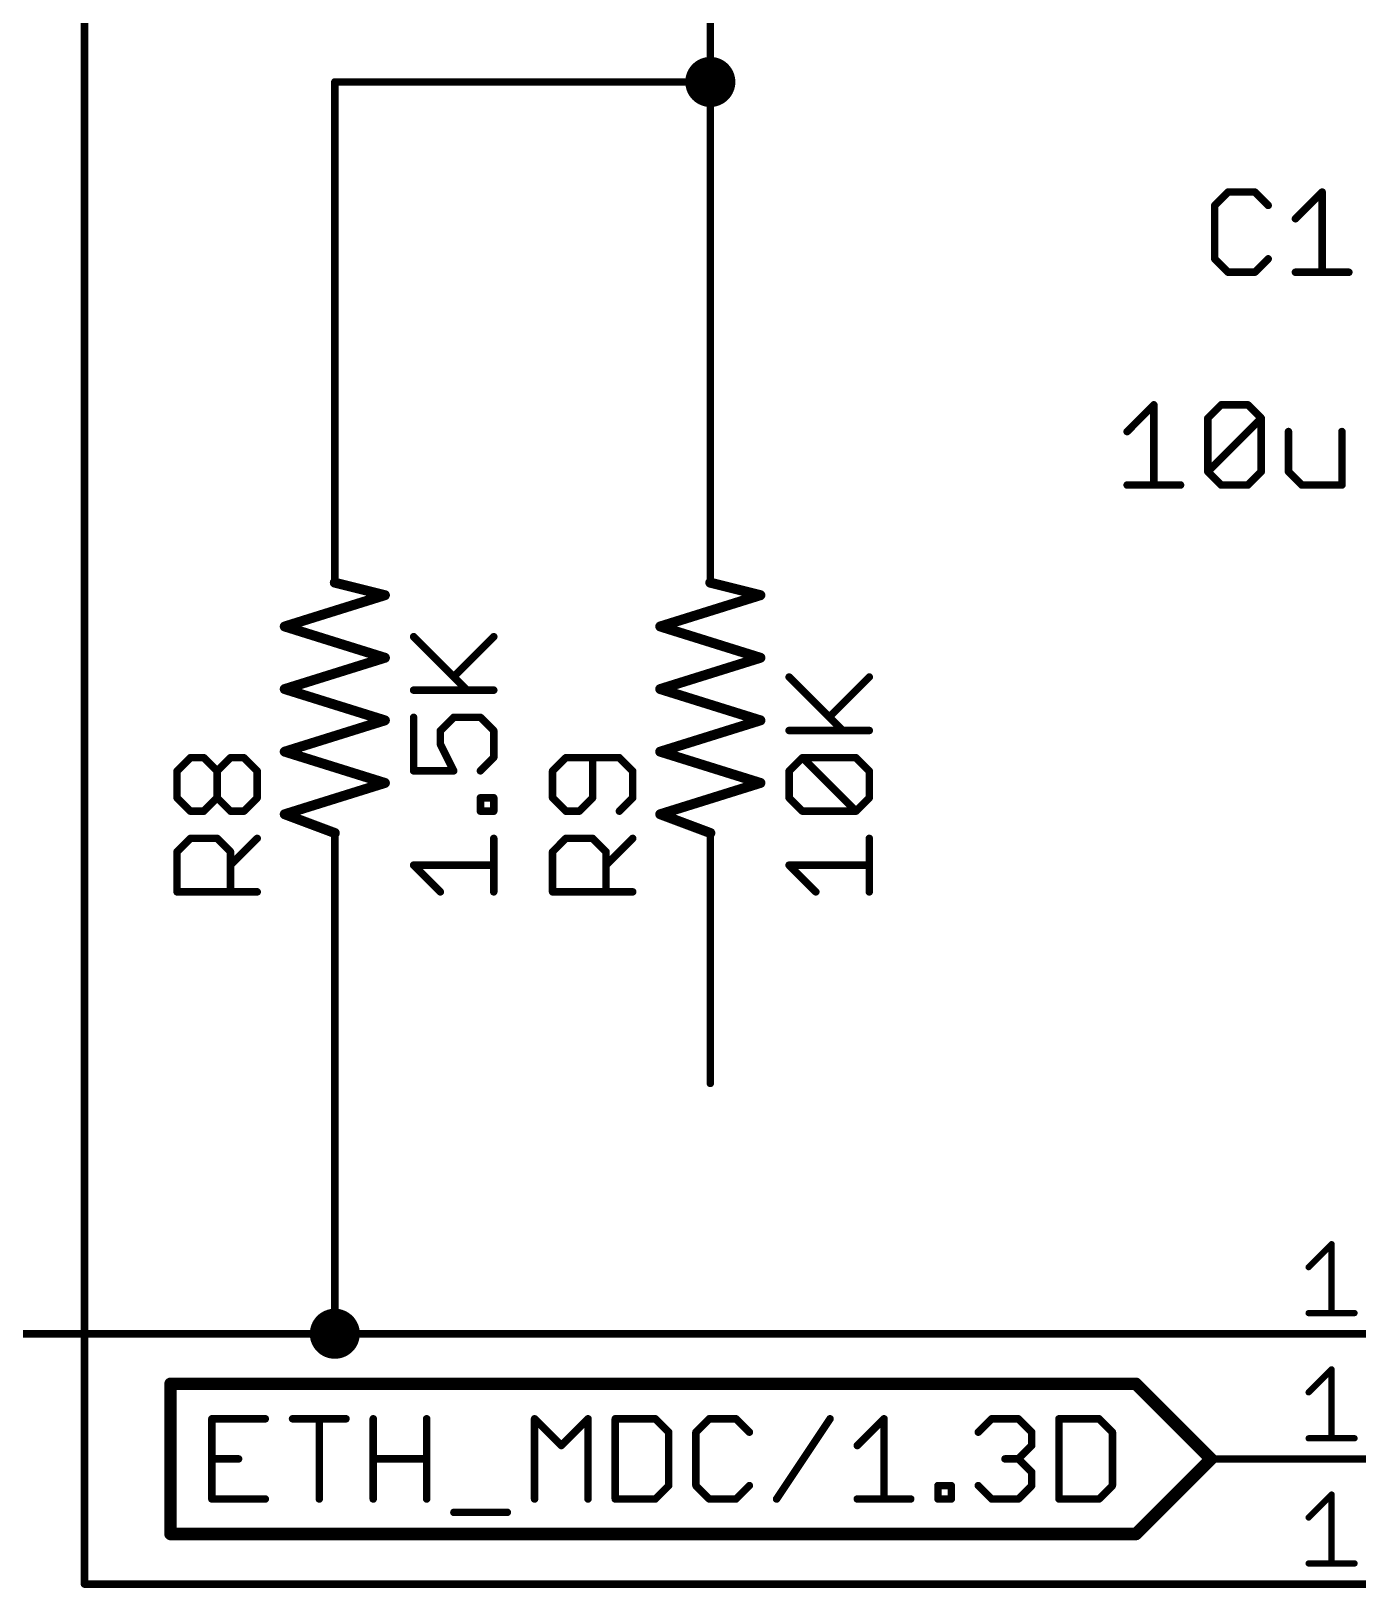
# Model space of a CAD drawing. Extents: x 0 to 388, y 0 to 261.
# Drawn here: x 70.04 to 96.96, y 208.2 to 239.79 of the extents above; entities that cross this region are included whole.
import ezdxf

# ---------------------------------------------------------------- set-up
doc = ezdxf.new("R2010")
doc.units = 0
for name, color, linetype in [('91', 94, 'CONTINUOUS'), ('94', 14, 'CONTINUOUS'), ('95', 251, 'CONTINUOUS'), ('96', 251, 'CONTINUOUS')]:
    doc.layers.add(name, color=color, linetype=linetype)

msp = doc.modelspace()

# ---------------------------------------------------------------- linework, layer by layer
at = {"layer": '91', "const_width": 0.1524}
for points in [[(83.82, 243.84), (83.82, 238.76)], [(71.12, 208.28), (71.12, 241.3)], [(83.82, 238.76), (76.2, 238.76)], [(76.2, 238.76), (76.2, 231.14)], [(83.82, 238.76), (83.82, 231.14)], [(76.2, 213.36), (76.2, 220.98)], [(83.82, 220.98), (83.82, 218.44)], [(76.2, 213.36), (68.58, 213.36)], [(96.52, 213.36), (76.2, 213.36)], [(96.52, 210.82), (93.98, 210.82)], [(96.52, 208.28), (71.12, 208.28)]]:
    msp.add_lwpolyline(points, dxfattribs=at)
at = {"layer": '91'}
for points, const_width in [([(83.82, 238.506, 1), (83.82, 239.014, 1), (83.82, 238.506)], 0.508), ([(76.2, 238.7981, 1), (76.2, 238.7219)], 0.0762), ([(76.2381, 238.76, 1), (76.1619, 238.76)], 0.0762), ([(83.8581, 238.76, 1), (83.7819, 238.76)], 0.0762), ([(83.82, 238.7219, 1), (83.82, 238.7981)], 0.0762), ([(83.7819, 238.76, 1), (83.8581, 238.76)], 0.0762), ([(76.1619, 231.14, 1), (76.2381, 231.14)], 0.0762), ([(83.7819, 231.14, 1), (83.8581, 231.14)], 0.0762), ([(76.2381, 220.98, 1), (76.1619, 220.98)], 0.0762), ([(83.8581, 220.98, 1), (83.7819, 220.98)], 0.0762), ([(83.7819, 218.44, 1), (83.8581, 218.44)], 0.0762), ([(76.2, 213.106, 1), (76.2, 213.614, 1), (76.2, 213.106)], 0.508), ([(76.2, 213.3981, 1), (76.2, 213.3219)], 0.0762), ([(76.1619, 213.36, 1), (76.2381, 213.36)], 0.0762), ([(76.2, 213.3219, 1), (76.2, 213.3981)], 0.0762), ([(96.52, 213.3219, 1), (96.52, 213.3981)], 0.0762), ([(93.98, 210.8581, 1), (93.98, 210.7819)], 0.0762), ([(96.52, 210.7819, 1), (96.52, 210.8581)], 0.0762), ([(71.12, 208.3181, 1), (71.12, 208.2419)], 0.0762), ([(71.0819, 208.28, 1), (71.1581, 208.28)], 0.0762), ([(96.52, 208.2419, 1), (96.52, 208.3181)], 0.0762)]:
    msp.add_lwpolyline(points, format="xyb", dxfattribs=dict(at, const_width=const_width))
at = {"layer": '94'}
for points, const_width in [([(76.2, 231.14), (76.2, 228.6)], 0.1524), ([(83.82, 231.14), (83.82, 228.6)], 0.1524), ([(77.216, 228.346), (76.2, 228.6)], 0.2032), ([(84.836, 228.346), (83.82, 228.6)], 0.2032), ([(75.184, 227.711), (77.216, 228.346)], 0.2032), ([(82.804, 227.711), (84.836, 228.346)], 0.2032), ([(77.216, 227.076), (75.184, 227.711)], 0.2032), ([(84.836, 227.076), (82.804, 227.711)], 0.2032), ([(75.184, 226.441), (77.216, 227.076)], 0.2032), ([(82.804, 226.441), (84.836, 227.076)], 0.2032), ([(77.216, 225.806), (75.184, 226.441)], 0.2032), ([(84.836, 225.806), (82.804, 226.441)], 0.2032), ([(75.184, 225.171), (77.216, 225.806)], 0.2032), ([(82.804, 225.171), (84.836, 225.806)], 0.2032), ([(77.216, 224.536), (75.184, 225.171)], 0.2032), ([(84.836, 224.536), (82.804, 225.171)], 0.2032), ([(75.184, 223.901), (77.216, 224.536)], 0.2032), ([(82.804, 223.901), (84.836, 224.536)], 0.2032), ([(76.2, 223.52), (75.184, 223.901)], 0.2032), ([(83.82, 223.52), (82.804, 223.901)], 0.2032), ([(76.2, 220.98), (76.2, 223.52)], 0.1524), ([(83.82, 220.98), (83.82, 223.52)], 0.1524), ([(96.52, 213.36), (99.06, 213.36)], 0.1524), ([(96.52, 210.82), (99.06, 210.82)], 0.1524), ([(96.52, 208.28), (99.06, 208.28)], 0.1524)]:
    msp.add_lwpolyline(points, dxfattribs=dict(at, const_width=const_width))
for points, const_width in [([(76.2381, 231.14, 1), (76.1619, 231.14)], 0.0762), ([(83.8581, 231.14, 1), (83.7819, 231.14)], 0.0762), ([(76.2123, 228.6493, 1), (76.1877, 228.5507)], 0.1016), ([(83.8323, 228.6493, 1), (83.8077, 228.5507)], 0.1016), ([(76.1619, 228.6, 1), (76.2381, 228.6)], 0.0762), ([(77.2312, 228.2975, 1), (77.2008, 228.3945)], 0.1016), ([(77.2037, 228.2967, 1), (77.2283, 228.3953)], 0.1016), ([(83.7819, 228.6, 1), (83.8581, 228.6)], 0.0762), ([(84.8512, 228.2975, 1), (84.8208, 228.3945)], 0.1016), ([(84.8237, 228.2967, 1), (84.8483, 228.3953)], 0.1016), ([(75.1992, 227.7595, 1), (75.1688, 227.6625)], 0.1016), ([(75.1688, 227.7595, 1), (75.1992, 227.6625)], 0.1016), ([(82.8192, 227.7595, 1), (82.7888, 227.6625)], 0.1016), ([(82.7888, 227.7595, 1), (82.8192, 227.6625)], 0.1016), ([(77.2312, 227.0275, 1), (77.2008, 227.1245)], 0.1016), ([(77.2008, 227.0275, 1), (77.2312, 227.1245)], 0.1016), ([(84.8512, 227.0275, 1), (84.8208, 227.1245)], 0.1016), ([(84.8208, 227.0275, 1), (84.8512, 227.1245)], 0.1016), ([(75.1992, 226.4895, 1), (75.1688, 226.3925)], 0.1016), ([(75.1688, 226.4895, 1), (75.1992, 226.3925)], 0.1016), ([(82.8192, 226.4895, 1), (82.7888, 226.3925)], 0.1016), ([(82.7888, 226.4895, 1), (82.8192, 226.3925)], 0.1016), ([(77.2312, 225.7575, 1), (77.2008, 225.8545)], 0.1016), ([(77.2008, 225.7575, 1), (77.2312, 225.8545)], 0.1016), ([(84.8512, 225.7575, 1), (84.8208, 225.8545)], 0.1016), ([(84.8208, 225.7575, 1), (84.8512, 225.8545)], 0.1016), ([(75.1992, 225.2195, 1), (75.1688, 225.1225)], 0.1016), ([(75.1688, 225.2195, 1), (75.1992, 225.1225)], 0.1016), ([(82.8192, 225.2195, 1), (82.7888, 225.1225)], 0.1016), ([(82.7888, 225.2195, 1), (82.8192, 225.1225)], 0.1016), ([(77.2312, 224.4875, 1), (77.2008, 224.5845)], 0.1016), ([(77.2008, 224.4875, 1), (77.2312, 224.5845)], 0.1016), ([(84.8512, 224.4875, 1), (84.8208, 224.5845)], 0.1016), ([(84.8208, 224.4875, 1), (84.8512, 224.5845)], 0.1016), ([(75.2018, 223.9486, 1), (75.1662, 223.8534)], 0.1016), ([(75.1688, 223.9495, 1), (75.1992, 223.8525)], 0.1016), ([(82.8218, 223.9486, 1), (82.7862, 223.8534)], 0.1016), ([(82.7888, 223.9495, 1), (82.8192, 223.8525)], 0.1016), ([(76.2381, 223.52, 1), (76.1619, 223.52)], 0.0762), ([(76.1822, 223.4724, 1), (76.2178, 223.5676)], 0.1016), ([(83.8581, 223.52, 1), (83.7819, 223.52)], 0.0762), ([(83.8022, 223.4724, 1), (83.8378, 223.5676)], 0.1016), ([(76.1619, 220.98, 1), (76.2381, 220.98)], 0.0762), ([(83.7819, 220.98, 1), (83.8581, 220.98)], 0.0762), ([(96.52, 213.3981, 1), (96.52, 213.3219)], 0.0762), ([(96.52, 210.8581, 1), (96.52, 210.7819)], 0.0762), ([(96.52, 208.3181, 1), (96.52, 208.2419)], 0.0762)]:
    msp.add_lwpolyline(points, format="xyb", dxfattribs=dict(at, const_width=const_width))
at = {"layer": '95'}
for points, const_width in [([(94.3274, 236.5262), (94.0562, 236.255)], 0.1524), ([(94.8697, 236.5262), (94.3274, 236.5262)], 0.1524), ([(95.1409, 236.255), (94.8697, 236.5262)], 0.1524), ([(95.6934, 235.9839), (96.2357, 236.5262)], 0.1524), ([(96.2357, 236.5262), (96.2357, 234.8992)], 0.1524), ([(94.0562, 236.255), (94.0562, 235.1704)], 0.1524), ([(94.0562, 235.1704), (94.3274, 234.8992)], 0.1524), ([(94.8697, 234.8992), (95.1409, 235.1704)], 0.1524), ([(94.3274, 234.8992), (94.8697, 234.8992)], 0.1524), ([(95.6934, 234.8992), (96.778, 234.8992)], 0.1524), ([(72.9982, 224.7769), (73.2694, 225.048)], 0.1524), ([(73.2694, 225.048), (73.5405, 225.048)], 0.1524), ([(73.5405, 225.048), (73.8117, 224.7769)], 0.1524), ([(73.8117, 224.7769), (74.0829, 225.048)], 0.1524), ([(74.0829, 225.048), (74.354, 225.048)], 0.1524), ([(74.354, 225.048), (74.6252, 224.7769)], 0.1524), ([(80.8894, 225.048), (80.6182, 224.7769)], 0.1524), ([(81.974, 225.048), (80.8894, 225.048)], 0.1524), ([(81.4317, 224.2345), (81.4317, 225.048)], 0.1524), ([(82.2452, 224.7769), (81.974, 225.048)], 0.1524), ([(72.9982, 224.2345), (72.9982, 224.7769)], 0.1524), ([(73.8117, 224.2345), (73.8117, 224.7769)], 0.1524), ([(74.6252, 224.7769), (74.6252, 224.2345)], 0.1524), ([(80.6182, 224.7769), (80.6182, 224.2345)], 0.1524), ([(82.2452, 224.2345), (82.2452, 224.7769)], 0.1524), ([(73.2694, 223.9634), (72.9982, 224.2345)], 0.1524), ([(73.8117, 224.2345), (73.5405, 223.9634)], 0.1524), ([(74.0829, 223.9634), (73.8117, 224.2345)], 0.1524), ([(74.6252, 224.2345), (74.354, 223.9634)], 0.1524), ([(80.6182, 224.2345), (80.8894, 223.9634)], 0.1524), ([(81.1605, 223.9634), (81.4317, 224.2345)], 0.1524), ([(81.974, 223.9634), (82.2452, 224.2345)], 0.1524), ([(73.5405, 223.9634), (73.2694, 223.9634)], 0.1524), ([(74.354, 223.9634), (74.0829, 223.9634)], 0.1524), ([(80.8894, 223.9634), (81.1605, 223.9634)], 0.1524), ([(72.9982, 223.1397), (73.2694, 223.4109)], 0.1524), ([(73.2694, 223.4109), (73.8117, 223.4109)], 0.1524), ([(73.8117, 223.4109), (74.0829, 223.1397)], 0.1524), ([(74.0829, 222.8685), (74.6252, 223.4109)], 0.1524), ([(80.6182, 223.1397), (80.8894, 223.4109)], 0.1524), ([(80.8894, 223.4109), (81.4317, 223.4109)], 0.1524), ([(81.4317, 223.4109), (81.7029, 223.1397)], 0.1524), ([(81.7029, 222.8685), (82.2452, 223.4109)], 0.1524), ([(72.9982, 222.3262), (72.9982, 223.1397)], 0.1524), ([(74.0829, 223.1397), (74.0829, 222.3262)], 0.1524), ([(80.6182, 222.3262), (80.6182, 223.1397)], 0.1524), ([(81.7029, 223.1397), (81.7029, 222.3262)], 0.1524), ([(74.6252, 222.3262), (72.9982, 222.3262)], 0.1524), ([(82.2452, 222.3262), (80.6182, 222.3262)], 0.1524), ([(95.9613, 214.7112), (96.4274, 215.1773)], 0.127), ([(96.4274, 215.1773), (96.4274, 213.7791)], 0.127), ([(95.9613, 213.7791), (96.8935, 213.7791)], 0.127), ([(95.9613, 212.1712), (96.4274, 212.6373)], 0.127), ([(96.4274, 212.6373), (96.4274, 211.2391)], 0.127), ([(92.456, 212.344), (72.8667, 212.344)], 0.254), ([(72.8667, 209.296), (72.8667, 212.344)], 0.254), ([(93.98, 210.82), (92.456, 212.344)], 0.254), ([(74.7895, 211.6342), (73.7049, 211.6342)], 0.1524), ([(73.7049, 211.6342), (73.7049, 210.0072)], 0.1524), ([(75.342, 211.6342), (76.4267, 211.6342)], 0.1524), ([(75.8844, 210.0072), (75.8844, 211.6342)], 0.1524), ([(76.9792, 210.0072), (76.9792, 211.6342)], 0.1524), ([(78.0638, 211.6342), (78.0638, 210.0072)], 0.1524), ([(80.2535, 210.0072), (80.2535, 211.6342)], 0.1524), ([(80.2535, 211.6342), (80.7958, 211.0919)], 0.1524), ([(80.7958, 211.0919), (81.3382, 211.6342)], 0.1524), ([(81.3382, 211.6342), (81.3382, 210.0072)], 0.1524), ([(81.8907, 211.6342), (81.8907, 210.0072)], 0.1524), ([(82.7041, 211.6342), (81.8907, 211.6342)], 0.1524), ([(82.9753, 211.363), (82.7041, 211.6342)], 0.1524), ([(83.799, 211.6342), (83.5278, 211.363)], 0.1524), ([(84.3413, 211.6342), (83.799, 211.6342)], 0.1524), ([(84.6125, 211.363), (84.3413, 211.6342)], 0.1524), ([(85.165, 210.0072), (86.2496, 211.6342)], 0.1524), ([(86.8021, 211.0919), (87.3444, 211.6342)], 0.1524), ([(87.3444, 211.6342), (87.3444, 210.0072)], 0.1524), ([(89.2579, 211.363), (89.529, 211.6342)], 0.1524), ([(89.529, 211.6342), (90.0713, 211.6342)], 0.1524), ([(90.0713, 211.6342), (90.3425, 211.363)], 0.1524), ([(90.895, 211.6342), (90.895, 210.0072)], 0.1524), ([(91.7085, 211.6342), (90.895, 211.6342)], 0.1524), ([(91.9797, 211.363), (91.7085, 211.6342)], 0.1524), ([(82.9753, 210.2784), (82.9753, 211.363)], 0.1524), ([(83.5278, 211.363), (83.5278, 210.2784)], 0.1524), ([(90.3425, 211.363), (90.3425, 211.0919)], 0.1524), ([(91.9797, 210.2784), (91.9797, 211.363)], 0.1524), ([(90.3425, 211.0919), (90.0713, 210.8207)], 0.1524), ([(95.9613, 211.2391), (96.8935, 211.2391)], 0.127), ([(73.7049, 210.8207), (74.2472, 210.8207)], 0.1524), ([(76.9792, 210.8207), (78.0638, 210.8207)], 0.1524), ([(90.0713, 210.8207), (89.8002, 210.8207)], 0.1524), ([(90.0713, 210.8207), (90.3425, 210.5495)], 0.1524), ([(93.98, 210.82), (92.456, 209.296)], 0.254), ([(90.3425, 210.5495), (90.3425, 210.2784)], 0.1524), ([(73.7049, 210.0072), (74.7895, 210.0072)], 0.1524), ([(81.8907, 210.0072), (82.7041, 210.0072)], 0.1524), ([(82.7041, 210.0072), (82.9753, 210.2784)], 0.1524), ([(83.5278, 210.2784), (83.799, 210.0072)], 0.1524), ([(83.799, 210.0072), (84.3413, 210.0072)], 0.1524), ([(84.3413, 210.0072), (84.6125, 210.2784)], 0.1524), ([(86.8021, 210.0072), (87.8868, 210.0072)], 0.1524), ([(88.4393, 210.0072), (88.4393, 210.2784)], 0.1524), ([(88.4393, 210.2784), (88.7104, 210.2784)], 0.1524), ([(88.7104, 210.0072), (88.4393, 210.0072)], 0.1524), ([(88.7104, 210.2784), (88.7104, 210.0072)], 0.1524), ([(89.529, 210.0072), (89.2579, 210.2784)], 0.1524), ([(90.0713, 210.0072), (89.529, 210.0072)], 0.1524), ([(90.3425, 210.2784), (90.0713, 210.0072)], 0.1524), ([(90.895, 210.0072), (91.7085, 210.0072)], 0.1524), ([(91.7085, 210.0072), (91.9797, 210.2784)], 0.1524), ([(95.9613, 209.6312), (96.4274, 210.0973)], 0.127), ([(96.4274, 210.0973), (96.4274, 208.6991)], 0.127), ([(78.6163, 209.736), (79.701, 209.736)], 0.1524), ([(92.456, 209.296), (72.8667, 209.296)], 0.254), ([(95.9613, 208.6991), (96.8935, 208.6991)], 0.127)]:
    msp.add_lwpolyline(points, dxfattribs=dict(at, const_width=const_width))
for points, const_width in [([(94.3274, 236.5643, 1), (94.3274, 236.4881)], 0.0762), ([(94.3543, 236.4992, 1), (94.3004, 236.5531)], 0.0762), ([(94.8966, 236.5531, 1), (94.8428, 236.4992)], 0.0762), ([(94.8697, 236.4881, 1), (94.8697, 236.5643)], 0.0762), ([(96.2738, 236.5262, 1), (96.1976, 236.5262)], 0.0762), ([(96.2626, 236.4992, 1), (96.2087, 236.5531)], 0.0762), ([(94.0943, 236.255, 1), (94.0181, 236.255)], 0.0762), ([(94.0293, 236.282, 1), (94.0831, 236.2281)], 0.0762), ([(95.1139, 236.2281, 1), (95.1678, 236.282)], 0.0762), ([(95.6664, 236.0108, 1), (95.7203, 235.9569)], 0.0762), ([(94.0831, 235.1973, 1), (94.0293, 235.1434)], 0.0762), ([(94.0181, 235.1704, 1), (94.0943, 235.1704)], 0.0762), ([(95.1678, 235.1434, 1), (95.1139, 235.1973)], 0.0762), ([(94.3274, 234.9373, 1), (94.3274, 234.8611)], 0.0762), ([(94.3004, 234.8723, 1), (94.3543, 234.9261)], 0.0762), ([(94.8428, 234.9261, 1), (94.8966, 234.8723)], 0.0762), ([(94.8697, 234.8611, 1), (94.8697, 234.9373)], 0.0762), ([(95.6934, 234.9373, 1), (95.6934, 234.8611)], 0.0762), ([(96.1976, 234.8992, 1), (96.2738, 234.8992)], 0.0762), ([(96.778, 234.8611, 1), (96.778, 234.9373)], 0.0762), ([(73.2694, 225.0861, 1), (73.2694, 225.0099)], 0.0762), ([(73.2963, 225.0211, 1), (73.2424, 225.075)], 0.0762), ([(73.5675, 225.075, 1), (73.5136, 225.0211)], 0.0762), ([(73.5405, 225.0099, 1), (73.5405, 225.0861)], 0.0762), ([(74.0829, 225.0861, 1), (74.0829, 225.0099)], 0.0762), ([(74.1098, 225.0211, 1), (74.0559, 225.075)], 0.0762), ([(74.381, 225.075, 1), (74.3271, 225.0211)], 0.0762), ([(74.354, 225.0099, 1), (74.354, 225.0861)], 0.0762), ([(80.8894, 225.0861, 1), (80.8894, 225.0099)], 0.0762), ([(80.9163, 225.0211, 1), (80.8624, 225.075)], 0.0762), ([(81.4698, 225.048, 1), (81.3936, 225.048)], 0.0762), ([(82.001, 225.075, 1), (81.9471, 225.0211)], 0.0762), ([(81.974, 225.0099, 1), (81.974, 225.0861)], 0.0762), ([(73.0363, 224.7769, 1), (72.9601, 224.7769)], 0.0762), ([(72.9713, 224.8038, 1), (73.0252, 224.7499)], 0.0762), ([(73.8498, 224.7769, 1), (73.7736, 224.7769)], 0.0762), ([(73.7848, 224.8038, 1), (73.8386, 224.7499)], 0.0762), ([(73.7848, 224.7499, 1), (73.8386, 224.8038)], 0.0762), ([(74.6633, 224.7769, 1), (74.5871, 224.7769)], 0.0762), ([(74.5983, 224.7499, 1), (74.6521, 224.8038)], 0.0762), ([(80.6563, 224.7769, 1), (80.5801, 224.7769)], 0.0762), ([(80.5913, 224.8038, 1), (80.6452, 224.7499)], 0.0762), ([(82.2833, 224.7769, 1), (82.2071, 224.7769)], 0.0762), ([(82.2183, 224.7499, 1), (82.2721, 224.8038)], 0.0762), ([(73.0252, 224.2615, 1), (72.9713, 224.2076)], 0.0762), ([(72.9601, 224.2345, 1), (73.0363, 224.2345)], 0.0762), ([(73.8386, 224.2615, 1), (73.7848, 224.2076)], 0.0762), ([(73.7736, 224.2345, 1), (73.8498, 224.2345)], 0.0762), ([(73.8386, 224.2076, 1), (73.7848, 224.2615)], 0.0762), ([(74.5871, 224.2345, 1), (74.6633, 224.2345)], 0.0762), ([(74.6521, 224.2076, 1), (74.5983, 224.2615)], 0.0762), ([(80.6452, 224.2615, 1), (80.5913, 224.2076)], 0.0762), ([(80.5801, 224.2345, 1), (80.6563, 224.2345)], 0.0762), ([(81.3936, 224.2345, 1), (81.4698, 224.2345)], 0.0762), ([(81.4586, 224.2076, 1), (81.4048, 224.2615)], 0.0762), ([(82.2071, 224.2345, 1), (82.2833, 224.2345)], 0.0762), ([(82.2721, 224.2076, 1), (82.2183, 224.2615)], 0.0762), ([(73.2694, 224.0015, 1), (73.2694, 223.9253)], 0.0762), ([(73.2424, 223.9364, 1), (73.2963, 223.9903)], 0.0762), ([(73.5136, 223.9903, 1), (73.5675, 223.9364)], 0.0762), ([(73.5405, 223.9253, 1), (73.5405, 224.0015)], 0.0762), ([(74.0829, 224.0015, 1), (74.0829, 223.9253)], 0.0762), ([(74.0559, 223.9364, 1), (74.1098, 223.9903)], 0.0762), ([(74.3271, 223.9903, 1), (74.381, 223.9364)], 0.0762), ([(74.354, 223.9253, 1), (74.354, 224.0015)], 0.0762), ([(80.8894, 224.0015, 1), (80.8894, 223.9253)], 0.0762), ([(80.8624, 223.9364, 1), (80.9163, 223.9903)], 0.0762), ([(81.1336, 223.9903, 1), (81.1875, 223.9364)], 0.0762), ([(81.1605, 223.9253, 1), (81.1605, 224.0015)], 0.0762), ([(81.9471, 223.9903, 1), (82.001, 223.9364)], 0.0762), ([(73.2694, 223.449, 1), (73.2694, 223.3728)], 0.0762), ([(73.2963, 223.3839, 1), (73.2424, 223.4378)], 0.0762), ([(73.8386, 223.4378, 1), (73.7848, 223.3839)], 0.0762), ([(73.8117, 223.3728, 1), (73.8117, 223.449)], 0.0762), ([(74.6521, 223.3839, 1), (74.5983, 223.4378)], 0.0762), ([(80.8894, 223.449, 1), (80.8894, 223.3728)], 0.0762), ([(80.9163, 223.3839, 1), (80.8624, 223.4378)], 0.0762), ([(81.4586, 223.4378, 1), (81.4048, 223.3839)], 0.0762), ([(81.4317, 223.3728, 1), (81.4317, 223.449)], 0.0762), ([(82.2721, 223.3839, 1), (82.2183, 223.4378)], 0.0762), ([(73.0363, 223.1397, 1), (72.9601, 223.1397)], 0.0762), ([(72.9713, 223.1666, 1), (73.0252, 223.1128)], 0.0762), ([(74.121, 223.1397, 1), (74.0448, 223.1397)], 0.0762), ([(74.0559, 223.1128, 1), (74.1098, 223.1666)], 0.0762), ([(80.6563, 223.1397, 1), (80.5801, 223.1397)], 0.0762), ([(80.5913, 223.1666, 1), (80.6452, 223.1128)], 0.0762), ([(81.741, 223.1397, 1), (81.6648, 223.1397)], 0.0762), ([(81.6759, 223.1128, 1), (81.7298, 223.1666)], 0.0762), ([(74.0559, 222.8955, 1), (74.1098, 222.8416)], 0.0762), ([(81.6759, 222.8955, 1), (81.7298, 222.8416)], 0.0762), ([(72.9982, 222.3643, 1), (72.9982, 222.2881)], 0.0762), ([(74.6252, 222.2881, 1), (74.6252, 222.3643)], 0.0762), ([(80.6182, 222.3643, 1), (80.6182, 222.2881)], 0.0762), ([(82.2452, 222.2881, 1), (82.2452, 222.3643)], 0.0762), ([(72.9601, 222.3262, 1), (73.0363, 222.3262)], 0.0762), ([(74.0448, 222.3262, 1), (74.121, 222.3262)], 0.0762), ([(80.5801, 222.3262, 1), (80.6563, 222.3262)], 0.0762), ([(81.6648, 222.3262, 1), (81.741, 222.3262)], 0.0762), ([(96.4592, 215.1773, 1), (96.3957, 215.1773)], 0.0635), ([(96.4499, 215.1548, 1), (96.405, 215.1997)], 0.0635), ([(95.9389, 214.7337, 1), (95.9838, 214.6888)], 0.0635), ([(95.9613, 213.8108, 1), (95.9613, 213.7474)], 0.0635), ([(96.3957, 213.7791, 1), (96.4592, 213.7791)], 0.0635), ([(96.8935, 213.7474, 1), (96.8935, 213.8108)], 0.0635), ([(96.4592, 212.6373, 1), (96.3957, 212.6373)], 0.0635), ([(96.4499, 212.6148, 1), (96.405, 212.6597)], 0.0635), ([(72.8667, 212.4075, 1), (72.8667, 212.2805)], 0.127), ([(72.9302, 212.344, 1), (72.8032, 212.344)], 0.127), ([(92.5009, 212.3889, 1), (92.4111, 212.2991)], 0.127), ([(92.456, 212.2805, 1), (92.456, 212.4075)], 0.127), ([(95.9389, 212.1937, 1), (95.9838, 212.1488)], 0.0635), ([(73.7049, 211.6723, 1), (73.7049, 211.5961)], 0.0762), ([(73.743, 211.6342, 1), (73.6668, 211.6342)], 0.0762), ([(74.7895, 211.5961, 1), (74.7895, 211.6723)], 0.0762), ([(75.342, 211.6723, 1), (75.342, 211.5961)], 0.0762), ([(75.9225, 211.6342, 1), (75.8463, 211.6342)], 0.0762), ([(76.4267, 211.5961, 1), (76.4267, 211.6723)], 0.0762), ([(77.0173, 211.6342, 1), (76.9411, 211.6342)], 0.0762), ([(78.1019, 211.6342, 1), (78.0257, 211.6342)], 0.0762), ([(80.2916, 211.6342, 1), (80.2154, 211.6342)], 0.0762), ([(80.2804, 211.6611, 1), (80.2266, 211.6072)], 0.0762), ([(81.3763, 211.6342, 1), (81.3001, 211.6342)], 0.0762), ([(81.3651, 211.6072, 1), (81.3112, 211.6611)], 0.0762), ([(81.9288, 211.6342, 1), (81.8526, 211.6342)], 0.0762), ([(81.8907, 211.6723, 1), (81.8907, 211.5961)], 0.0762), ([(82.7311, 211.6611, 1), (82.6772, 211.6072)], 0.0762), ([(82.7041, 211.5961, 1), (82.7041, 211.6723)], 0.0762), ([(83.799, 211.6723, 1), (83.799, 211.5961)], 0.0762), ([(83.8259, 211.6072, 1), (83.772, 211.6611)], 0.0762), ([(84.3682, 211.6611, 1), (84.3144, 211.6072)], 0.0762), ([(84.3413, 211.5961, 1), (84.3413, 211.6723)], 0.0762), ([(86.2813, 211.6131, 1), (86.2179, 211.6553)], 0.0762), ([(87.3825, 211.6342, 1), (87.3063, 211.6342)], 0.0762), ([(87.3714, 211.6072, 1), (87.3175, 211.6611)], 0.0762), ([(89.529, 211.6723, 1), (89.529, 211.5961)], 0.0762), ([(89.556, 211.6072, 1), (89.5021, 211.6611)], 0.0762), ([(90.0983, 211.6611, 1), (90.0444, 211.6072)], 0.0762), ([(90.0713, 211.5961, 1), (90.0713, 211.6723)], 0.0762), ([(90.9331, 211.6342, 1), (90.8569, 211.6342)], 0.0762), ([(90.895, 211.6723, 1), (90.895, 211.5961)], 0.0762), ([(91.7354, 211.6611, 1), (91.6816, 211.6072)], 0.0762), ([(91.7085, 211.5961, 1), (91.7085, 211.6723)], 0.0762), ([(83.0134, 211.363, 1), (82.9372, 211.363)], 0.0762), ([(82.9484, 211.3361, 1), (83.0022, 211.39)], 0.0762), ([(83.5659, 211.363, 1), (83.4897, 211.363)], 0.0762), ([(83.5009, 211.39, 1), (83.5547, 211.3361)], 0.0762), ([(84.5855, 211.3361, 1), (84.6394, 211.39)], 0.0762), ([(89.2309, 211.39, 1), (89.2848, 211.3361)], 0.0762), ([(90.3806, 211.363, 1), (90.3044, 211.363)], 0.0762), ([(90.3156, 211.3361, 1), (90.3695, 211.39)], 0.0762), ([(92.0178, 211.363, 1), (91.9416, 211.363)], 0.0762), ([(91.9527, 211.3361, 1), (92.0066, 211.39)], 0.0762), ([(80.7689, 211.1188, 1), (80.8228, 211.0649)], 0.0762), ([(80.7689, 211.0649, 1), (80.8228, 211.1188)], 0.0762), ([(86.7752, 211.1188, 1), (86.8291, 211.0649)], 0.0762), ([(90.3044, 211.0919, 1), (90.3806, 211.0919)], 0.0762), ([(90.3695, 211.0649, 1), (90.3156, 211.1188)], 0.0762), ([(95.9613, 211.2708, 1), (95.9613, 211.2074)], 0.0635), ([(96.3957, 211.2391, 1), (96.4592, 211.2391)], 0.0635), ([(96.8935, 211.2074, 1), (96.8935, 211.2708)], 0.0635), ([(73.7049, 210.8588, 1), (73.7049, 210.7826)], 0.0762), ([(74.2472, 210.7826, 1), (74.2472, 210.8588)], 0.0762), ([(76.9792, 210.8588, 1), (76.9792, 210.7826)], 0.0762), ([(78.0638, 210.7826, 1), (78.0638, 210.8588)], 0.0762), ([(89.8002, 210.8588, 1), (89.8002, 210.7826)], 0.0762), ([(90.0983, 210.8476, 1), (90.0444, 210.7938)], 0.0762), ([(90.0444, 210.8476, 1), (90.0983, 210.7938)], 0.0762), ([(90.0713, 210.7826, 1), (90.0713, 210.8588)], 0.0762), ([(94.0249, 210.7751, 1), (93.9351, 210.8649)], 0.127), ([(93.9351, 210.7751, 1), (94.0249, 210.8649)], 0.127), ([(90.3806, 210.5495, 1), (90.3044, 210.5495)], 0.0762), ([(90.3156, 210.5226, 1), (90.3695, 210.5765)], 0.0762), ([(73.7049, 210.0453, 1), (73.7049, 209.9691)], 0.0762), ([(74.7895, 209.9691, 1), (74.7895, 210.0453)], 0.0762), ([(81.8907, 210.0453, 1), (81.8907, 209.9691)], 0.0762), ([(82.6772, 210.0341, 1), (82.7311, 209.9803)], 0.0762), ([(82.7041, 209.9691, 1), (82.7041, 210.0453)], 0.0762), ([(82.9372, 210.2784, 1), (83.0134, 210.2784)], 0.0762), ([(83.0022, 210.2514, 1), (82.9484, 210.3053)], 0.0762), ([(83.5547, 210.3053, 1), (83.5009, 210.2514)], 0.0762), ([(83.4897, 210.2784, 1), (83.5659, 210.2784)], 0.0762), ([(83.799, 210.0453, 1), (83.799, 209.9691)], 0.0762), ([(83.772, 209.9803, 1), (83.8259, 210.0341)], 0.0762), ([(84.3144, 210.0341, 1), (84.3682, 209.9803)], 0.0762), ([(84.3413, 209.9691, 1), (84.3413, 210.0453)], 0.0762), ([(84.6394, 210.2514, 1), (84.5855, 210.3053)], 0.0762), ([(85.1333, 210.0283, 1), (85.1967, 209.9861)], 0.0762), ([(86.8021, 210.0453, 1), (86.8021, 209.9691)], 0.0762), ([(87.8868, 209.9691, 1), (87.8868, 210.0453)], 0.0762), ([(88.4774, 210.2784, 1), (88.4012, 210.2784)], 0.0762), ([(88.4393, 210.3165, 1), (88.4393, 210.2403)], 0.0762), ([(88.4393, 210.0453, 1), (88.4393, 209.9691)], 0.0762), ([(88.7485, 210.2784, 1), (88.6723, 210.2784)], 0.0762), ([(88.7104, 210.2403, 1), (88.7104, 210.3165)], 0.0762), ([(88.7104, 209.9691, 1), (88.7104, 210.0453)], 0.0762), ([(89.2848, 210.3053, 1), (89.2309, 210.2514)], 0.0762), ([(89.529, 210.0453, 1), (89.529, 209.9691)], 0.0762), ([(89.5021, 209.9803, 1), (89.556, 210.0341)], 0.0762), ([(90.0444, 210.0341, 1), (90.0983, 209.9803)], 0.0762), ([(90.0713, 209.9691, 1), (90.0713, 210.0453)], 0.0762), ([(90.3044, 210.2784, 1), (90.3806, 210.2784)], 0.0762), ([(90.3695, 210.2514, 1), (90.3156, 210.3053)], 0.0762), ([(90.895, 210.0453, 1), (90.895, 209.9691)], 0.0762), ([(91.6816, 210.0341, 1), (91.7354, 209.9803)], 0.0762), ([(91.7085, 209.9691, 1), (91.7085, 210.0453)], 0.0762), ([(91.9416, 210.2784, 1), (92.0178, 210.2784)], 0.0762), ([(92.0066, 210.2514, 1), (91.9527, 210.3053)], 0.0762), ([(96.4592, 210.0973, 1), (96.3957, 210.0973)], 0.0635), ([(96.4499, 210.0748, 1), (96.405, 210.1197)], 0.0635), ([(73.6668, 210.0072, 1), (73.743, 210.0072)], 0.0762), ([(75.8463, 210.0072, 1), (75.9225, 210.0072)], 0.0762), ([(76.9411, 210.0072, 1), (77.0173, 210.0072)], 0.0762), ([(78.0257, 210.0072, 1), (78.1019, 210.0072)], 0.0762), ([(78.6163, 209.7741, 1), (78.6163, 209.6979)], 0.0762), ([(79.701, 209.6979, 1), (79.701, 209.7741)], 0.0762), ([(80.2154, 210.0072, 1), (80.2916, 210.0072)], 0.0762), ([(81.3001, 210.0072, 1), (81.3763, 210.0072)], 0.0762), ([(81.8526, 210.0072, 1), (81.9288, 210.0072)], 0.0762), ([(87.3063, 210.0072, 1), (87.3825, 210.0072)], 0.0762), ([(88.4012, 210.0072, 1), (88.4774, 210.0072)], 0.0762), ([(88.6723, 210.0072, 1), (88.7485, 210.0072)], 0.0762), ([(90.8569, 210.0072, 1), (90.9331, 210.0072)], 0.0762), ([(72.8667, 209.3595, 1), (72.8667, 209.2325)], 0.127), ([(92.456, 209.2325, 1), (92.456, 209.3595)], 0.127), ([(95.9389, 209.6537, 1), (95.9838, 209.6088)], 0.0635), ([(72.8032, 209.296, 1), (72.9302, 209.296)], 0.127), ([(92.4111, 209.3409, 1), (92.5009, 209.2511)], 0.127), ([(95.9613, 208.7309, 1), (95.9613, 208.6674)], 0.0635), ([(96.3957, 208.6991, 1), (96.4592, 208.6991)], 0.0635), ([(96.8935, 208.6674, 1), (96.8935, 208.7309)], 0.0635)]:
    msp.add_lwpolyline(points, format="xyb", dxfattribs=dict(at, const_width=const_width))
at = {"layer": '96', "const_width": 0.1524}
for points in [[(92.2782, 231.6659), (92.8205, 232.2082)], [(92.8205, 232.2082), (92.8205, 230.5812)], [(93.9154, 231.937), (94.1865, 232.2082)], [(94.1865, 232.2082), (94.7289, 232.2082)], [(94.7289, 232.2082), (95, 231.937)], [(93.9154, 230.8524), (93.9154, 231.937)], [(93.9154, 230.8524), (95, 231.937)], [(95, 231.937), (95, 230.8524)], [(95.5525, 231.6659), (95.5525, 230.8524)], [(96.6372, 230.5812), (96.6372, 231.6659)], [(94.1865, 230.5812), (93.9154, 230.8524)], [(95, 230.8524), (94.7289, 230.5812)], [(95.5525, 230.8524), (95.8237, 230.5812)], [(92.2782, 230.5812), (93.3629, 230.5812)], [(94.7289, 230.5812), (94.1865, 230.5812)], [(95.8237, 230.5812), (96.6372, 230.5812)], [(78.8835, 226.4191), (77.7988, 227.5038)], [(78.6123, 226.6903), (79.4258, 227.5038)], [(77.7988, 226.4191), (79.4258, 226.4191)], [(86.5035, 225.6005), (85.4188, 226.6852)], [(86.2323, 225.8717), (87.0458, 226.6852)], [(77.7988, 225.8666), (77.7988, 224.7819)], [(78.3411, 225.5954), (78.6123, 225.8666)], [(78.6123, 225.8666), (79.1546, 225.8666)], [(79.1546, 225.8666), (79.4258, 225.5954)], [(78.3411, 225.3243), (78.3411, 225.5954)], [(79.4258, 225.5954), (79.4258, 225.0531)], [(85.4188, 225.6005), (87.0458, 225.6005)], [(78.6123, 224.7819), (78.3411, 225.3243)], [(79.4258, 225.0531), (79.1546, 224.7819)], [(85.4188, 224.7769), (85.69, 225.048)], [(85.69, 225.048), (86.7746, 225.048)], [(86.7746, 223.9634), (85.69, 225.048)], [(86.7746, 225.048), (87.0458, 224.7769)], [(77.7988, 224.7819), (78.6123, 224.7819)], [(85.4188, 224.2345), (85.4188, 224.7769)], [(87.0458, 224.7769), (87.0458, 224.2345)], [(79.1546, 223.9634), (79.1546, 224.2345)], [(79.1546, 224.2345), (79.4258, 224.2345)], [(79.4258, 224.2345), (79.4258, 223.9634)], [(85.69, 223.9634), (85.4188, 224.2345)], [(87.0458, 224.2345), (86.7746, 223.9634)], [(79.4258, 223.9634), (79.1546, 223.9634)], [(86.7746, 223.9634), (85.69, 223.9634)], [(79.4258, 222.3262), (79.4258, 223.4109)], [(87.0458, 222.3262), (87.0458, 223.4109)], [(78.3411, 222.3262), (77.7988, 222.8685)], [(77.7988, 222.8685), (79.4258, 222.8685)], [(85.9611, 222.3262), (85.4188, 222.8685)], [(85.4188, 222.8685), (87.0458, 222.8685)]]:
    msp.add_lwpolyline(points, dxfattribs=at)
at = {"layer": '96', "const_width": 0.0762}
for points in [[(92.8586, 232.2082, 1), (92.7824, 232.2082)], [(92.8475, 232.1812, 1), (92.7936, 232.2351)], [(94.1865, 232.2463, 1), (94.1865, 232.1701)], [(94.2135, 232.1812, 1), (94.1596, 232.2351)], [(94.7558, 232.2351, 1), (94.7019, 232.1812)], [(94.7289, 232.1701, 1), (94.7289, 232.2463)], [(93.8884, 231.964, 1), (93.9423, 231.9101)], [(93.9535, 231.937, 1), (93.8773, 231.937)], [(95.0381, 231.937, 1), (94.9619, 231.937)], [(95.027, 231.9101, 1), (94.9731, 231.964)], [(94.9731, 231.9101, 1), (95.027, 231.964)], [(92.2513, 231.6928, 1), (92.3051, 231.6389)], [(95.5906, 231.6659, 1), (95.5144, 231.6659)], [(96.6753, 231.6659, 1), (96.5991, 231.6659)], [(93.9423, 230.8793, 1), (93.8884, 230.8254)], [(93.8884, 230.8793, 1), (93.9423, 230.8254)], [(95.027, 230.8254, 1), (94.9731, 230.8793)], [(95.5795, 230.8793, 1), (95.5256, 230.8254)], [(92.2782, 230.6193, 1), (92.2782, 230.5431)], [(92.7824, 230.5812, 1), (92.8586, 230.5812)], [(93.3629, 230.5431, 1), (93.3629, 230.6193)], [(93.8773, 230.8524, 1), (93.9535, 230.8524)], [(94.1865, 230.6193, 1), (94.1865, 230.5431)], [(94.1596, 230.5543, 1), (94.2135, 230.6081)], [(94.7019, 230.6081, 1), (94.7558, 230.5543)], [(94.7289, 230.5431, 1), (94.7289, 230.6193)], [(94.9619, 230.8524, 1), (95.0381, 230.8524)], [(95.5144, 230.8524, 1), (95.5906, 230.8524)], [(95.8237, 230.6193, 1), (95.8237, 230.5431)], [(95.7967, 230.5543, 1), (95.8506, 230.6081)], [(96.5991, 230.5812, 1), (96.6753, 230.5812)], [(96.6372, 230.5431, 1), (96.6372, 230.6193)], [(77.8258, 227.5307, 1), (77.7719, 227.4768)], [(79.4527, 227.4768, 1), (79.3989, 227.5307)], [(77.7988, 226.4572, 1), (77.7988, 226.381)], [(78.5854, 226.7172, 1), (78.6392, 226.6633)], [(78.8565, 226.3921, 1), (78.9104, 226.446)], [(79.4258, 226.381, 1), (79.4258, 226.4572)], [(85.4458, 226.7121, 1), (85.3919, 226.6582)], [(87.0727, 226.6582, 1), (87.0189, 226.7121)], [(77.8369, 225.8666, 1), (77.7607, 225.8666)], [(78.6123, 225.9047, 1), (78.6123, 225.8285)], [(78.6392, 225.8397, 1), (78.5854, 225.8935)], [(79.1816, 225.8935, 1), (79.1277, 225.8397)], [(79.1546, 225.8285, 1), (79.1546, 225.9047)], [(86.2054, 225.8986, 1), (86.2592, 225.8447)], [(78.3792, 225.5954, 1), (78.303, 225.5954)], [(78.3142, 225.6224, 1), (78.3681, 225.5685)], [(79.4639, 225.5954, 1), (79.3877, 225.5954)], [(79.3989, 225.5685, 1), (79.4527, 225.6224)], [(85.4188, 225.6386, 1), (85.4188, 225.5624)], [(86.4765, 225.5736, 1), (86.5304, 225.6275)], [(87.0458, 225.5624, 1), (87.0458, 225.6386)], [(78.303, 225.3243, 1), (78.3792, 225.3243)], [(78.3752, 225.3413, 1), (78.3071, 225.3072)], [(79.3877, 225.0531, 1), (79.4639, 225.0531)], [(79.4527, 225.0262, 1), (79.3989, 225.08)], [(85.7169, 225.075, 1), (85.663, 225.0211)], [(85.69, 225.0861, 1), (85.69, 225.0099)], [(85.7169, 225.0211, 1), (85.663, 225.075)], [(86.8016, 225.075, 1), (86.7477, 225.0211)], [(86.7746, 225.0099, 1), (86.7746, 225.0861)], [(77.7988, 224.82, 1), (77.7988, 224.7438)], [(77.7607, 224.7819, 1), (77.8369, 224.7819)], [(78.5782, 224.7649, 1), (78.6464, 224.799)], [(78.6123, 224.7438, 1), (78.6123, 224.82)], [(79.1277, 224.8089, 1), (79.1816, 224.755)], [(85.4569, 224.7769, 1), (85.3807, 224.7769)], [(85.3919, 224.8038, 1), (85.4458, 224.7499)], [(87.0839, 224.7769, 1), (87.0077, 224.7769)], [(87.0189, 224.7499, 1), (87.0727, 224.8038)], [(79.1927, 224.2345, 1), (79.1165, 224.2345)], [(79.1546, 224.2726, 1), (79.1546, 224.1964)], [(79.4639, 224.2345, 1), (79.3877, 224.2345)], [(79.4258, 224.1964, 1), (79.4258, 224.2726)], [(85.4458, 224.2615, 1), (85.3919, 224.2076)], [(85.3807, 224.2345, 1), (85.4569, 224.2345)], [(87.0077, 224.2345, 1), (87.0839, 224.2345)], [(87.0727, 224.2076, 1), (87.0189, 224.2615)], [(79.1546, 224.0015, 1), (79.1546, 223.9253)], [(79.1165, 223.9634, 1), (79.1927, 223.9634)], [(79.3877, 223.9634, 1), (79.4639, 223.9634)], [(79.4258, 223.9253, 1), (79.4258, 224.0015)], [(85.69, 224.0015, 1), (85.69, 223.9253)], [(85.663, 223.9364, 1), (85.7169, 223.9903)], [(86.7477, 223.9903, 1), (86.8016, 223.9364)], [(86.7477, 223.9364, 1), (86.8016, 223.9903)], [(86.7746, 223.9253, 1), (86.7746, 224.0015)], [(79.4639, 223.4109, 1), (79.3877, 223.4109)], [(87.0839, 223.4109, 1), (87.0077, 223.4109)], [(77.8258, 222.8955, 1), (77.7719, 222.8416)], [(77.7988, 222.9066, 1), (77.7988, 222.8304)], [(79.4258, 222.8304, 1), (79.4258, 222.9066)], [(85.4458, 222.8955, 1), (85.3919, 222.8416)], [(85.4188, 222.9066, 1), (85.4188, 222.8304)], [(87.0458, 222.8304, 1), (87.0458, 222.9066)], [(78.3142, 222.2993, 1), (78.3681, 222.3531)], [(85.9342, 222.2993, 1), (85.9881, 222.3531)], [(79.3877, 222.3262, 1), (79.4639, 222.3262)], [(87.0077, 222.3262, 1), (87.0839, 222.3262)]]:
    msp.add_lwpolyline(points, format="xyb", dxfattribs=at)

doc.saveas('drawing.dxf')
